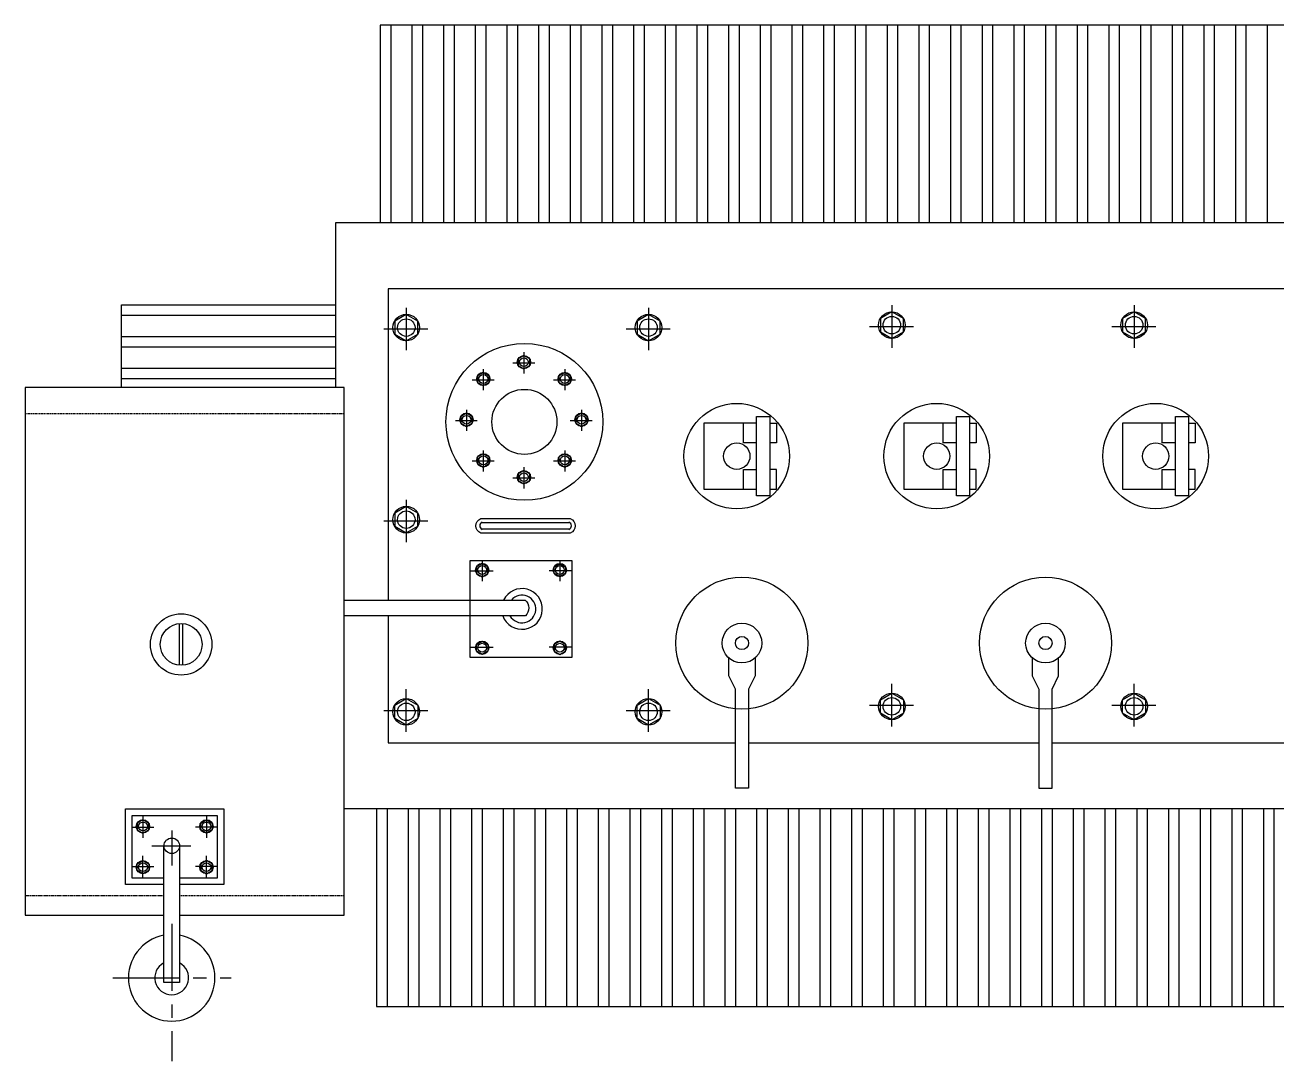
# Model space of a CAD drawing. Header units: millimetres. Extents: x 20927 to 53748, y 38421 to 54891.
# Drawn here: x 47596 to 48782, y 53742 to 54723 of the extents above; entities that cross this region are included whole.
import ezdxf

# ---------------------------------------------------------------- set-up
doc = ezdxf.new("R2010")
doc.units = ezdxf.units.MM
doc.linetypes.add('CENTERX2', pattern=[101.6, 63.5, -12.7, 12.7, -12.7])
doc.linetypes.add('DASHEDX2', pattern=[1.5, 1, -0.5])
doc.layers.add('Btrans.', color=2, linetype='Continuous')
doc.layers.add('HIGHT', color=8, linetype='Continuous')

msp = doc.modelspace()

# ---------------------------------------------------------------- linework, layer by layer
at = {"layer": 'Btrans.'}
msp.add_line((48281.8, 54043.4), (48556.8, 54043.4), dxfattribs=at)
for points in [[(49142.9, 54535.9), (49142.9, 54723.4), (47932.9, 54723.4), (47932.9, 54535.9)], [(47898.7, 53980.9), (49185.4, 53980.9), (49185.4, 54535.9), (47890.4, 54535.9), (47890.4, 54380)], [(48856.8, 54043.4), (49135.4, 54043.4), (49135.4, 54473.4), (47940.4, 54473.4), (47940.4, 54178.5)], [(47687.9, 54380), (47687.9, 54458.4), (47890.4, 54458.4)], [(47940.4, 54163.5), (47940.4, 54043.4), (48269.3, 54043.4)], [(48569.3, 54043.4), (48844.3, 54043.4)], [(47929.4, 53980.9), (47929.4, 53793.4), (49139.4, 53793.4), (49139.4, 53980.9)]]:
    msp.add_lwpolyline(points, dxfattribs=at)
at = {"layer": 'HIGHT'}
for p, q in [((47942.9, 54723.4), (47942.9, 54535.9)), ((47962.9, 54723.4), (47962.9, 54535.9)), ((47972.9, 54723.4), (47972.9, 54535.9)), ((47992.9, 54723.4), (47992.9, 54535.9)), ((48002.9, 54723.4), (48002.9, 54535.9)), ((48022.9, 54723.4), (48022.9, 54535.9)), ((48032.9, 54723.4), (48032.9, 54535.9)), ((48052.9, 54723.4), (48052.9, 54535.9)), ((48062.9, 54723.4), (48062.9, 54535.9)), ((48082.9, 54723.4), (48082.9, 54535.9)), ((48092.9, 54723.4), (48092.9, 54535.9)), ((48112.9, 54723.4), (48112.9, 54535.9)), ((48122.9, 54723.4), (48122.9, 54535.9)), ((48142.9, 54723.4), (48142.9, 54535.9)), ((48152.9, 54723.4), (48152.9, 54535.9)), ((48172.9, 54723.4), (48172.9, 54535.9)), ((48182.9, 54723.4), (48182.9, 54535.9)), ((48202.9, 54723.4), (48202.9, 54535.9)), ((48212.9, 54723.4), (48212.9, 54535.9)), ((48232.9, 54723.4), (48232.9, 54535.9)), ((48242.9, 54723.4), (48242.9, 54535.9)), ((48262.9, 54723.4), (48262.9, 54535.9)), ((48272.9, 54723.4), (48272.9, 54535.9)), ((48292.9, 54723.4), (48292.9, 54535.9)), ((48302.9, 54723.4), (48302.9, 54535.9)), ((48322.9, 54723.4), (48322.9, 54535.9)), ((48332.9, 54723.4), (48332.9, 54535.9)), ((48352.9, 54723.4), (48352.9, 54535.9)), ((48362.9, 54723.4), (48362.9, 54535.9)), ((48382.9, 54723.4), (48382.9, 54535.9)), ((48392.9, 54723.4), (48392.9, 54535.9)), ((48412.9, 54723.4), (48412.9, 54535.9)), ((48422.9, 54723.4), (48422.9, 54535.9)), ((48442.9, 54723.4), (48442.9, 54535.9)), ((48452.9, 54723.4), (48452.9, 54535.9)), ((48472.9, 54723.4), (48472.9, 54535.9)), ((48482.9, 54723.4), (48482.9, 54535.9)), ((48502.9, 54723.4), (48502.9, 54535.9)), ((48512.9, 54723.4), (48512.9, 54535.9)), ((48532.9, 54723.4), (48532.9, 54535.9)), ((48542.9, 54723.4), (48542.9, 54535.9)), ((48562.9, 54723.4), (48562.9, 54535.9)), ((48572.9, 54723.4), (48572.9, 54535.9)), ((48592.9, 54723.4), (48592.9, 54535.9)), ((48602.9, 54723.4), (48602.9, 54535.9)), ((48622.9, 54723.4), (48622.9, 54535.9)), ((48632.9, 54723.4), (48632.9, 54535.9)), ((48652.9, 54723.4), (48652.9, 54535.9)), ((48662.9, 54723.4), (48662.9, 54535.9)), ((48682.9, 54723.4), (48682.9, 54535.9)), ((48692.9, 54723.4), (48692.9, 54535.9)), ((48712.9, 54723.4), (48712.9, 54535.9)), ((48722.9, 54723.4), (48722.9, 54535.9)), ((48742.9, 54723.4), (48742.9, 54535.9)), ((48752.9, 54723.4), (48752.9, 54535.9)), ((48772.9, 54723.4), (48772.9, 54535.9)), ((47687.9, 54448.4), (47890.4, 54448.4)), ((47687.9, 54428.4), (47890.4, 54428.4)), ((47687.9, 54418.4), (47890.4, 54418.4)), ((47687.9, 54398.4), (47890.4, 54398.4)), ((47687.9, 54388.4), (47890.4, 54388.4)), ((48028.1, 54252), (48112.9, 54252)), ((48112.9, 54245.8), (48028.1, 54245.8)), ((47898.7, 54178.5), (48070.4, 54178.5)), ((47742.3, 54156.2), (47742.3, 54116.8)), ((47745.5, 54156.2), (47745.5, 54116.8)), ((47939.4, 53980.9), (47939.4, 53793.4)), ((47959.4, 53980.9), (47959.4, 53793.4)), ((47969.4, 53980.9), (47969.4, 53793.4)), ((47989.4, 53980.9), (47989.4, 53793.4)), ((47999.4, 53980.9), (47999.4, 53793.4)), ((48019.4, 53980.9), (48019.4, 53793.4)), ((48029.4, 53980.9), (48029.4, 53793.4)), ((48049.4, 53980.9), (48049.4, 53793.4)), ((48059.4, 53980.9), (48059.4, 53793.4)), ((48079.4, 53980.9), (48079.4, 53793.4)), ((48089.4, 53980.9), (48089.4, 53793.4)), ((48109.4, 53980.9), (48109.4, 53793.4)), ((48119.4, 53980.9), (48119.4, 53793.4)), ((48139.4, 53980.9), (48139.4, 53793.4)), ((48149.4, 53980.9), (48149.4, 53793.4)), ((48169.4, 53980.9), (48169.4, 53793.4)), ((48179.4, 53980.9), (48179.4, 53793.4)), ((48199.4, 53980.9), (48199.4, 53793.4)), ((48209.4, 53980.9), (48209.4, 53793.4)), ((48229.4, 53980.9), (48229.4, 53793.4)), ((48239.4, 53980.9), (48239.4, 53793.4)), ((48259.4, 53980.9), (48259.4, 53793.4)), ((48269.4, 53980.9), (48269.4, 53793.4)), ((48289.4, 53980.9), (48289.4, 53793.4)), ((48299.4, 53980.9), (48299.4, 53793.4)), ((48319.4, 53980.9), (48319.4, 53793.4)), ((48329.4, 53980.9), (48329.4, 53793.4)), ((48349.4, 53980.9), (48349.4, 53793.4)), ((48359.4, 53980.9), (48359.4, 53793.4)), ((48379.4, 53980.9), (48379.4, 53793.4)), ((48389.4, 53980.9), (48389.4, 53793.4)), ((48409.4, 53980.9), (48409.4, 53793.4)), ((48419.4, 53980.9), (48419.4, 53793.4)), ((48439.4, 53980.9), (48439.4, 53793.4)), ((48449.4, 53980.9), (48449.4, 53793.4)), ((48469.4, 53980.9), (48469.4, 53793.4)), ((48479.4, 53980.9), (48479.4, 53793.4)), ((48499.4, 53980.9), (48499.4, 53793.4)), ((48509.4, 53980.9), (48509.4, 53793.4)), ((48529.4, 53980.9), (48529.4, 53793.4)), ((48539.4, 53980.9), (48539.4, 53793.4)), ((48559.4, 53980.9), (48559.4, 53793.4)), ((48569.4, 53980.9), (48569.4, 53793.4)), ((48589.4, 53980.9), (48589.4, 53793.4)), ((48599.4, 53980.9), (48599.4, 53793.4)), ((48619.4, 53980.9), (48619.4, 53793.4)), ((48629.4, 53980.9), (48629.4, 53793.4)), ((48649.4, 53980.9), (48649.4, 53793.4)), ((48659.4, 53980.9), (48659.4, 53793.4)), ((48679.4, 53980.9), (48679.4, 53793.4)), ((48689.4, 53980.9), (48689.4, 53793.4)), ((48709.4, 53980.9), (48709.4, 53793.4)), ((48719.4, 53980.9), (48719.4, 53793.4)), ((48739.4, 53980.9), (48739.4, 53793.4)), ((48749.4, 53980.9), (48749.4, 53793.4)), ((48769.4, 53980.9), (48769.4, 53793.4)), ((48779.4, 53980.9), (48779.4, 53793.4))]:
    msp.add_line(p, q, dxfattribs=at)
at = {"layer": 'HIGHT', "linetype": 'CENTERX2'}
for p, q in [((48417.5, 54457.8), (48417.5, 54417.6)), ((48647, 54457.8), (48647, 54417.6)), ((47957.5, 54455.5), (47957.5, 54415.3)), ((48187, 54455.5), (48187, 54415.3)), ((47936.3, 54435.4), (47978, 54435.4)), ((48165.8, 54435.4), (48207.5, 54435.4)), ((48396.3, 54437.7), (48438, 54437.7)), ((48625.8, 54437.7), (48667.5, 54437.7)), ((48069, 54413.4), (48069, 54393.2)), ((48058.4, 54403.3), (48079.3, 54403.3)), ((48019.9, 54387.3), (48040.8, 54387.3)), ((48030.5, 54397.4), (48030.5, 54377.3)), ((48096.9, 54387.3), (48117.8, 54387.3)), ((48107.6, 54397.4), (48107.6, 54377.3)), ((48014.6, 54358.9), (48014.6, 54338.8)), ((48123.5, 54358.9), (48123.5, 54338.8)), ((48004, 54348.8), (48024.8, 54348.8)), ((48112.9, 54348.8), (48133.7, 54348.8)), ((48030.5, 54320.4), (48030.5, 54300.3)), ((48107.6, 54320.4), (48107.6, 54300.3)), ((48019.9, 54310.3), (48040.8, 54310.3)), ((48069, 54304.4), (48069, 54284.3)), ((48096.9, 54310.3), (48117.8, 54310.3)), ((48058.4, 54294.4), (48079.3, 54294.4)), ((47957.5, 54273.6), (47957.5, 54233.4)), ((47936.3, 54253.5), (47978, 54253.5)), ((48029.4, 54216.4), (48029.4, 54196.3)), ((48103, 54216.4), (48103, 54196.3)), ((48018.8, 54206.3), (48039.7, 54206.3)), ((48113.6, 54206.3), (48092.8, 54206.3)), ((48018.8, 54134), (48039.7, 54134)), ((48113.6, 54134), (48092.8, 54134)), ((47957.5, 54053.8), (47957.5, 54094)), ((48187, 54053.8), (48187, 54094)), ((48417.5, 54058.9), (48417.5, 54099.1)), ((48647, 54058.9), (48647, 54099.1)), ((48396.3, 54079), (48438, 54079)), ((48625.8, 54079), (48667.5, 54079)), ((47936.3, 54073.9), (47978, 54073.9)), ((48165.8, 54073.9), (48207.5, 54073.9)), ((47708.1, 53973.5), (47708.1, 53953.4)), ((47768.2, 53973.5), (47768.2, 53953.4)), ((47697.5, 53963.5), (47718.3, 53963.5)), ((47735.4, 53960.3), (47735.4, 53927.1)), ((47778.8, 53963.5), (47758, 53963.5)), ((47708.1, 53916), (47708.1, 53936.1)), ((47716.4, 53945.7), (47753.4, 53945.7)), ((47768.2, 53916), (47768.2, 53936.1)), ((47697.5, 53926.1), (47718.3, 53926.1)), ((47778.8, 53926.1), (47758, 53926.1)), ((47735.3, 53871.7), (47735.3, 53741.8)), ((47679.5, 53820.6), (47791.5, 53820.6))]:
    msp.add_line(p, q, dxfattribs=at)
at = {"layer": 'HIGHT', "linetype": 'DASHEDX2'}
for p, q in [((47898.7, 54355), (47596.4, 54355)), ((47596.4, 53898.7), (47727.9, 53898.7)), ((47742.8, 53898.7), (47898.7, 53898.7))]:
    msp.add_line(p, q, dxfattribs=at)
at = {"layer": 'HIGHT'}
for points in [[(47957.5, 54424.1), (47968.4, 54430.4), (47968.4, 54442.9), (47957.5, 54449.2), (47946.6, 54442.9), (47946.6, 54430.4)], [(48187, 54424.1), (48197.9, 54430.4), (48197.9, 54442.9), (48187, 54449.2), (48176.1, 54442.9), (48176.1, 54430.4)], [(48417.5, 54426.4), (48428.4, 54432.7), (48428.4, 54445.2), (48417.5, 54451.5), (48406.6, 54445.2), (48406.6, 54432.7)], [(48647, 54426.4), (48657.9, 54432.7), (48657.9, 54445.2), (48647, 54451.5), (48636.1, 54445.2), (48636.1, 54432.7)], [(48069, 54397.6), (48074.5, 54400.8), (48074.5, 54407.1), (48069, 54410.2), (48063.6, 54407.1), (48063.6, 54400.8)], [(48030.5, 54381.7), (48036, 54384.8), (48036, 54391.1), (48030.5, 54394.2), (48025.1, 54391.1), (48025.1, 54384.8)], [(48107.6, 54381.7), (48113, 54384.8), (48113, 54391.1), (48107.6, 54394.2), (48102.1, 54391.1), (48102.1, 54384.8)], [(48014.6, 54343.1), (48020, 54346.3), (48020, 54352.6), (48014.6, 54355.7), (48009.1, 54352.6), (48009.1, 54346.3)], [(48123.5, 54343.1), (48129, 54346.3), (48129, 54352.6), (48123.5, 54355.7), (48118.1, 54352.6), (48118.1, 54346.3)], [(48301.9, 54352.4), (48301.9, 54277.4), (48289.4, 54277.4), (48289.4, 54352.4)], [(48491.2, 54352.4), (48491.2, 54277.4), (48478.7, 54277.4), (48478.7, 54352.4)], [(48698.6, 54352.4), (48698.6, 54277.4), (48686.1, 54277.4), (48686.1, 54352.4)], [(48030.5, 54304.6), (48036, 54307.8), (48036, 54314.1), (48030.5, 54317.2), (48025.1, 54314.1), (48025.1, 54307.8)], [(48107.6, 54304.6), (48113, 54307.8), (48113, 54314.1), (48107.6, 54317.2), (48102.1, 54314.1), (48102.1, 54307.8)], [(48069, 54288.7), (48074.5, 54291.8), (48074.5, 54298.1), (48069, 54301.3), (48063.6, 54298.1), (48063.6, 54291.8)], [(47957.5, 54242.1), (47968.4, 54248.4), (47968.4, 54261), (47957.5, 54267.3), (47946.6, 54261), (47946.6, 54248.4)], [(48018.1, 54216.1), (48114.3, 54216.1), (48114.3, 54124.2), (48018.1, 54124.2)], [(48029.4, 54200.7), (48034.9, 54203.8), (48034.9, 54210.1), (48029.4, 54213.2), (48024, 54210.1), (48024, 54203.8)], [(48103, 54200.7), (48097.6, 54203.8), (48097.6, 54210.1), (48103, 54213.2), (48108.5, 54210.1), (48108.5, 54203.8)], [(48029.4, 54139.7), (48034.9, 54136.5), (48034.9, 54130.2), (48029.4, 54127.1), (48024, 54130.2), (48024, 54136.5)], [(48103, 54139.7), (48097.6, 54136.5), (48097.6, 54130.2), (48103, 54127.1), (48108.5, 54130.2), (48108.5, 54136.5)], [(48417.5, 54090.4), (48428.4, 54084.1), (48428.4, 54071.5), (48417.5, 54065.2), (48406.6, 54071.5), (48406.6, 54084.1)], [(48647, 54090.4), (48657.9, 54084.1), (48657.9, 54071.5), (48647, 54065.2), (48636.1, 54071.5), (48636.1, 54084.1)], [(47957.5, 54085.3), (47968.4, 54079), (47968.4, 54066.4), (47957.5, 54060.1), (47946.6, 54066.4), (47946.6, 54079)], [(48187, 54085.3), (48197.9, 54079), (48197.9, 54066.4), (48187, 54060.1), (48176.1, 54066.4), (48176.1, 54079)], [(47708.1, 53957.8), (47713.6, 53960.9), (47713.6, 53967.2), (47708.1, 53970.4), (47702.7, 53967.2), (47702.7, 53960.9)], [(47768.2, 53957.8), (47762.8, 53960.9), (47762.8, 53967.2), (47768.2, 53970.4), (47773.7, 53967.2), (47773.7, 53960.9)], [(47708.1, 53931.7), (47713.6, 53928.6), (47713.6, 53922.3), (47708.1, 53919.2), (47702.7, 53922.3), (47702.7, 53928.6)], [(47768.2, 53931.7), (47762.8, 53928.6), (47762.8, 53922.3), (47768.2, 53919.2), (47773.7, 53922.3), (47773.7, 53928.6)]]:
    msp.add_lwpolyline(points, close=True, dxfattribs=at)
for points in [[(47742.8, 53880), (47898.7, 53880), (47898.7, 54380), (47596.4, 54380), (47596.4, 53880), (47727.9, 53880)], [(48289.4, 54346.2), (48239.4, 54346.2), (48239.4, 54283.7), (48289.4, 54283.7)], [(48289.4, 54327.4), (48276.9, 54327.4), (48276.9, 54346.2)], [(48301.9, 54346.2), (48308.1, 54346.2), (48308.1, 54327.4), (48301.9, 54327.4)], [(48478.7, 54346.2), (48428.7, 54346.2), (48428.7, 54283.7), (48478.7, 54283.7)], [(48478.7, 54327.4), (48466.2, 54327.4), (48466.2, 54346.2)], [(48491.2, 54346.2), (48497.5, 54346.2), (48497.5, 54327.4), (48491.2, 54327.4)], [(48686.1, 54346.2), (48636.1, 54346.2), (48636.1, 54283.7), (48686.1, 54283.7)], [(48686.1, 54327.4), (48673.6, 54327.4), (48673.6, 54346.2)], [(48698.6, 54346.2), (48704.9, 54346.2), (48704.9, 54327.4), (48698.6, 54327.4)], [(48276.9, 54283.7), (48276.9, 54302.4), (48289.4, 54302.4)], [(48301.9, 54283.7), (48308.1, 54283.7), (48308.1, 54302.4), (48301.9, 54302.4)], [(48466.2, 54283.7), (48466.2, 54302.4), (48478.7, 54302.4)], [(48491.2, 54283.7), (48497.5, 54283.7), (48497.5, 54302.4), (48491.2, 54302.4)], [(48673.6, 54283.7), (48673.6, 54302.4), (48686.1, 54302.4)], [(48698.6, 54283.7), (48704.9, 54283.7), (48704.9, 54302.4), (48698.6, 54302.4)], [(48288, 54123.9), (48288, 54106.6), (48281.8, 54094.1), (48281.8, 54000.3), (48269.3, 54000.3), (48269.3, 54094.1), (48263, 54106.6), (48263, 54123.9)], [(48550.5, 54123.9), (48550.5, 54106.6), (48556.8, 54094.1), (48556.8, 54000.3), (48569.3, 54000.3), (48569.3, 54094.1), (48575.5, 54106.6), (48575.5, 54123.9)], [(47727.9, 53908.9), (47691.6, 53908.9), (47691.6, 53980.7), (47784.7, 53980.7), (47784.7, 53908.9), (47742.8, 53908.9)], [(47727.9, 53915.1), (47697.8, 53915.1), (47697.8, 53974.4), (47778.5, 53974.4), (47778.5, 53915.1), (47742.8, 53915.1)], [(47742.8, 53945.7), (47742.8, 53816.2), (47727.9, 53816.2), (47727.9, 53945.7)]]:
    msp.add_lwpolyline(points, dxfattribs=at)
msp.add_lwpolyline([(48112.9, 54242), (48028.1, 54242, -0.686948), (48028.1, 54255.8), (48112.9, 54255.8, -0.686948)], format="xyb", close=True, dxfattribs=at)
msp.add_lwpolyline([(48070.2, 54178.5, -0.438888), (48070.4, 54163.5), (47898.7, 54163.5)], format="xyb", dxfattribs=at)
for centre, radius in [((47957.5, 54436.7), 12.6), ((48187, 54436.7), 12.6), ((48417.5, 54439), 12.6), ((48417.5, 54439), 8.3), ((48647, 54439), 12.6), ((48647, 54439), 8.3), ((47957.5, 54436.7), 8.3), ((48187, 54436.7), 8.3), ((48069.4, 54347.4), 74.3), ((48069, 54403.9), 6.29), ((48069, 54403.9), 4.15), ((48030.5, 54388), 6.29), ((48030.5, 54388), 4.15), ((48107.6, 54388), 6.29), ((48107.6, 54388), 4.15), ((48069.4, 54347.4), 30.8), ((48270.6, 54314.9), 50), ((48460, 54314.9), 50), ((48667.4, 54314.9), 50), ((48014.6, 54349.4), 6.29), ((48014.6, 54349.4), 4.15), ((48123.5, 54349.4), 6.29), ((48123.5, 54349.4), 4.15), ((48270.6, 54314.9), 12.5), ((48460, 54314.9), 12.5), ((48667.4, 54314.9), 12.5), ((48030.5, 54310.9), 6.29), ((48030.5, 54310.9), 4.15), ((48107.6, 54310.9), 6.29), ((48107.6, 54310.9), 4.15), ((48069, 54295), 6.29), ((48069, 54295), 4.15), ((47957.5, 54254.7), 12.6), ((47957.5, 54254.7), 8.3), ((48029.4, 54207), 6.29), ((48029.4, 54207), 4.15), ((48103, 54207), 6.29), ((48103, 54207), 4.15), ((48275.5, 54137.8), 62.5), ((48563, 54137.8), 62.5), ((47744.3, 54136.5), 29.1), ((47744.3, 54136.5), 19.8), ((48275.5, 54137.8), 18.8), ((48563, 54137.8), 18.8), ((48029.4, 54133.4), 6.29), ((48029.4, 54133.4), 4.15), ((48103, 54133.4), 6.29), ((48103, 54133.4), 4.15), ((48275.5, 54137.8), 6.25), ((48563, 54137.8), 6.25), ((48417.5, 54077.8), 12.6), ((48647, 54077.8), 12.6), ((47957.5, 54072.7), 12.6), ((47957.5, 54072.7), 8.3), ((48187, 54072.7), 12.6), ((48187, 54072.7), 8.3), ((48417.5, 54077.8), 8.3), ((48647, 54077.8), 8.3), ((47708.1, 53964.1), 6.29), ((47708.1, 53964.1), 4.15), ((47768.2, 53964.1), 6.29), ((47768.2, 53964.1), 4.15), ((47735.4, 53945.7), 7.35), ((47708.1, 53925.5), 6.29), ((47708.1, 53925.5), 4.15), ((47768.2, 53925.5), 6.29), ((47768.2, 53925.5), 4.15)]:
    msp.add_circle(centre, radius, dxfattribs=at)
for centre, radius, start, end in [((48030.8, 54248.9), 3.62, 111.0259, 248.9741), ((48110.3, 54248.9), 3.62, 291.0259, 68.9741), ((48067.1, 54170.1), 19.3, 199.8516, 153.9998), ((48067.1, 54170.1), 13.1, 210.1125, 139.6355), ((47735.3, 53820.6), 41, 100.4908, 79.5277), ((47735.3, 53820.6), 16, 117.8642, 62.1886)]:
    msp.add_arc(centre, radius, start, end, dxfattribs=at)

doc.saveas('drawing.dxf')
